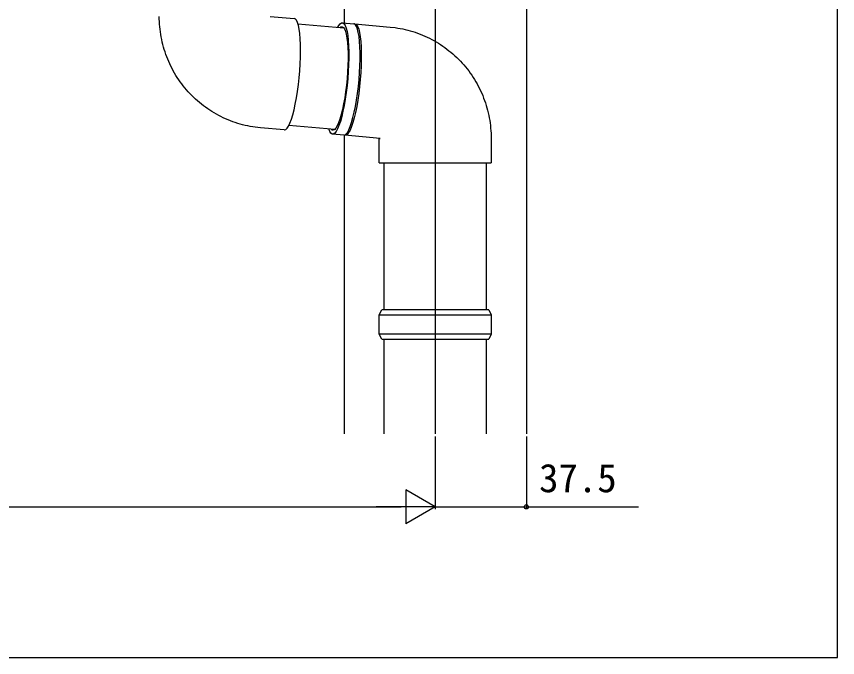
# Model space of a CAD drawing. Units: millimetres, scale not verified. Extents: x -700 to 700, y -1043 to 1037.
# Drawn here: x 362.2 to 700, y -1043.2 to -779.4 of the extents above; entities that cross this region are included whole.
import ezdxf
from ezdxf.enums import TextEntityAlignment as Align

# ---------------------------------------------------------------- set-up
doc = ezdxf.new("R2010")
doc.units = ezdxf.units.MM
doc.header["$LTSCALE"] = 6
for name, color, linetype in [('0-4_YKK_12', 2, 'Continuous'), ('0-5_YKK_13', 4, 'Continuous'), ('0-6_YKK_D', 6, 'Continuous'), ('0-7_YKK_ZWAK', 7, 'Continuous')]:
    doc.layers.add(name, color=color, linetype=linetype)
doc.styles.add('ＭＳ ゴシック', font='')
doc.styles.get('ＭＳ ゴシック').set_extended_font_data('MS Gothic')

msp = doc.modelspace()

# ---------------------------------------------------------------- linework, layer by layer
at = {"layer": '0-4_YKK_12'}
for p, q in [((534.5, -104.2), (534.5, -951.2)), ((572, -123.2), (572, -951.2)), ((497, -828.287), (497, -951.2))]:
    msp.add_line(p, q, dxfattribs=at)
msp.add_lwpolyline([(497, -663.706), (497, -701.2), (497, -731.2), (497, -782.127)], dxfattribs=at)
at = {"layer": '0-5_YKK_13'}
for p, q in [((466.674, -779.427), (476.465, -780.299)), ((478.006, -782.444), (496.901, -784.126)), ((496.323, -782.067), (500.974, -782.481)), ((501.464, -782.524), (515.905, -783.81)), ((472.386, -826.118), (462.595, -825.246)), ((493.176, -825.961), (474.282, -824.279)), ((496.895, -828.3), (492.245, -827.886)), ((511.826, -829.629), (497.385, -828.343)), ((511.5, -839.632), (511.5, -829.632)), ((511.5, -829.632), (511.895, -829.632)), ((511.895, -829.632), (511.826, -829.629)), ((557.5, -829.632), (557.5, -839.632)), ((511.5, -839.632), (511.895, -839.632)), ((511.895, -839.632), (557.5, -839.632)), ((513.5, -900.2), (513.5, -839.632)), ((555.5, -839.632), (555.5, -900.2)), ((511.5, -902.2), (512.5, -900.2)), ((556.5, -900.2), (512.5, -900.2)), ((556.5, -900.2), (557.5, -902.2)), ((511.5, -910.2), (511.5, -902.2)), ((511.5, -902.2), (557.5, -902.2)), ((557.5, -902.2), (557.5, -910.2)), ((512.5, -912.2), (511.5, -910.2)), ((557.5, -910.2), (511.5, -910.2)), ((557.5, -910.2), (556.5, -912.2)), ((512.5, -912.2), (556.5, -912.2)), ((513.5, -951.2), (513.5, -912.2)), ((555.5, -912.2), (555.5, -951.2))]:
    msp.add_line(p, q, dxfattribs=at)
for points in [[(427.848, -803.669), (427.302, -802.758), (426.777, -801.834), (426.274, -800.898), (425.792, -799.951), (425.332, -798.993), (424.894, -798.025), (424.479, -797.047), (424.086, -796.059), (423.716, -795.062), (423.369, -794.058), (423.045, -793.045), (422.744, -792.025), (422.467, -790.999), (422.214, -789.966), (421.984, -788.928), (421.778, -787.885), (421.596, -786.837), (421.438, -785.785), (421.305, -784.73), (421.195, -783.672), (421.109, -782.612), (421.047, -781.55), (421.012, -780.488), (421, -779.424)], [(472.386, -826.118), (472.455, -826.121), (473.003, -825.94), (473.573, -825.401), (474.157, -824.512), (474.744, -823.287), (475.327, -821.745), (475.896, -819.911), (476.441, -817.813), (476.955, -815.486), (477.428, -812.964), (477.855, -810.289), (478.227, -807.502), (478.539, -804.647), (478.787, -801.77), (478.965, -798.915), (479.072, -796.128), (479.106, -793.453), (479.066, -790.931), (478.953, -788.603), (478.768, -786.506), (478.515, -784.672), (478.197, -783.13), (477.82, -781.905), (477.389, -781.016), (476.912, -780.477), (476.465, -780.299)], [(494.428, -783.906), (494.846, -783.185), (495.424, -782.47), (495.984, -782.109), (496.517, -782.109), (497.015, -782.47), (497.47, -783.185), (497.875, -784.244), (498.223, -785.631), (498.509, -787.322), (498.728, -789.292), (498.877, -791.509), (498.954, -793.938), (498.957, -796.542), (498.887, -799.278), (498.744, -802.105), (498.53, -804.976)], [(496.895, -828.3), (497.235, -828.257), (497.795, -827.897), (498.373, -827.181), (498.96, -826.122), (499.546, -824.736), (500.123, -823.045), (500.681, -821.075), (501.212, -818.858), (501.707, -816.428), (502.157, -813.825), (502.557, -811.088), (502.9, -808.262), (503.181, -805.39), (503.394, -802.519), (503.537, -799.692), (503.608, -796.956), (503.605, -794.352), (503.528, -791.923), (503.379, -789.706), (503.159, -787.736), (502.873, -786.045), (502.525, -784.658), (502.121, -783.599), (501.666, -782.884), (501.168, -782.523), (500.974, -782.481)], [(501.301, -782.527), (501.657, -782.567), (502.155, -782.927), (502.61, -783.643), (503.015, -784.702), (503.363, -786.088), (503.649, -787.779), (503.868, -789.749), (504.017, -791.966), (504.094, -794.396), (504.097, -796.999), (504.027, -799.736), (503.884, -802.562), (503.67, -805.434)], [(495.392, -783.992), (495.729, -783.756), (496.243, -783.669), (496.724, -783.931), (497.165, -784.539), (497.559, -785.482), (497.9, -786.746), (498.181, -788.309), (498.397, -790.145), (498.547, -792.225), (498.626, -794.515), (498.634, -796.976), (498.571, -799.569), (498.437, -802.25), (498.235, -804.976)], [(515.905, -783.81), (518.009, -784.052), (519.057, -784.201), (520.101, -784.379), (521.14, -784.584), (522.174, -784.815), (523.203, -785.069), (524.226, -785.346), (525.241, -785.646), (526.25, -785.97), (527.251, -786.317), (528.243, -786.689), (529.227, -787.083), (530.201, -787.5), (531.165, -787.94), (532.119, -788.402), (533.062, -788.886), (533.993, -789.393), (534.913, -789.92), (535.82, -790.47), (536.714, -791.04), (537.594, -791.631), (538.461, -792.242), (539.313, -792.873), (540.151, -793.524), (540.973, -794.194), (541.779, -794.884), (542.57, -795.591), (543.343, -796.318), (544.1, -797.061), (544.84, -797.823), (545.561, -798.601), (546.265, -799.396), (546.95, -800.207), (547.616, -801.034), (548.263, -801.876), (548.89, -802.733), (549.498, -803.604), (550.085, -804.489), (550.652, -805.387)], [(462.595, -825.246), (460.491, -825.004), (459.443, -824.855), (458.399, -824.677), (457.36, -824.472), (456.326, -824.241), (455.297, -823.987), (454.274, -823.71), (453.259, -823.41), (452.25, -823.086), (451.249, -822.739), (450.257, -822.368), (449.273, -821.973), (448.299, -821.556), (447.335, -821.116), (446.381, -820.654), (445.438, -820.17), (444.507, -819.664), (443.587, -819.136), (442.68, -818.587), (441.786, -818.017), (440.906, -817.426), (440.039, -816.814), (439.187, -816.183), (438.349, -815.532), (437.527, -814.862), (436.721, -814.173), (435.93, -813.465), (435.157, -812.739), (434.4, -811.995), (433.66, -811.233), (432.939, -810.455), (432.235, -809.66), (431.55, -808.849), (430.884, -808.022), (430.237, -807.18), (429.61, -806.324), (429.002, -805.452), (428.415, -804.567), (427.848, -803.669)], [(498.53, -804.976), (498.25, -807.848), (497.907, -810.674), (497.507, -813.411), (497.056, -816.014), (496.561, -818.444), (496.031, -820.661), (495.473, -822.631), (494.896, -824.322), (494.309, -825.708), (493.723, -826.767), (493.145, -827.483), (492.584, -827.843), (492.051, -827.843), (491.553, -827.483), (491.098, -826.767), (490.704, -825.741)], [(498.235, -804.976), (497.968, -807.702), (497.641, -810.384), (497.258, -812.976), (496.827, -815.438), (496.354, -817.727), (495.847, -819.807), (495.314, -821.644), (494.765, -823.207), (494.207, -824.47), (493.651, -825.414), (493.105, -826.022), (492.579, -826.284), (492.08, -826.196), (491.668, -825.826)], [(503.67, -805.434), (503.39, -808.305), (503.047, -811.132), (502.647, -813.868), (502.196, -816.472), (501.701, -818.901), (501.171, -821.118), (500.613, -823.088), (500.036, -824.779), (499.45, -826.166), (498.863, -827.225), (498.285, -827.94), (497.725, -828.301), (497.385, -828.343)], [(550.652, -805.387), (551.198, -806.298), (551.723, -807.222), (552.226, -808.158), (552.708, -809.105), (553.168, -810.063), (553.606, -811.031), (554.021, -812.01), (554.414, -812.997), (554.784, -813.994), (555.131, -814.999), (555.455, -816.011), (555.756, -817.031), (556.033, -818.057), (556.286, -819.09), (556.516, -820.128), (556.722, -821.171), (556.904, -822.219), (557.062, -823.271), (557.195, -824.326), (557.305, -825.384), (557.391, -826.444), (557.453, -827.506), (557.488, -828.569), (557.5, -829.632)]]:
    msp.add_lwpolyline(points, dxfattribs=at)
at = {"layer": '0-6_YKK_D'}
for p, q in [((534.5, -952.2), (534.5, -982.2)), ((534.5, -952.2), (534.5, -982.2)), ((572, -952.2), (572, -982.2)), ((534.5, -981.2), (522.376, -974.2)), ((522.376, -974.2), (522.376, -988.2)), ((-451.5, -981.2), (520.5, -981.2)), ((534.5, -981.2), (510.251, -981.2)), ((534.5, -981.2), (522.376, -988.2))]:
    msp.add_line(p, q, dxfattribs=at)
msp.add_lwpolyline([(534.5, -981.2), (572, -981.2), (618.173, -981.2)], dxfattribs=at)
msp.add_circle((572, -981.2), 0.85, dxfattribs=at)
at = {"layer": '0-7_YKK_ZWAK'}
msp.add_lwpolyline([(-700, -1043.2), (700, -1043.2), (700, 996.8)], dxfattribs=at)

# ---------------------------------------------------------------- texts
at = {"layer": '0-6_YKK_D', "style": 'ＭＳ ゴシック'}
msp.add_text('37.5', height=11.73, dxfattribs=at).set_placement((577.218, -978.7), align=Align.BOTTOM_LEFT)

doc.saveas('drawing.dxf')
